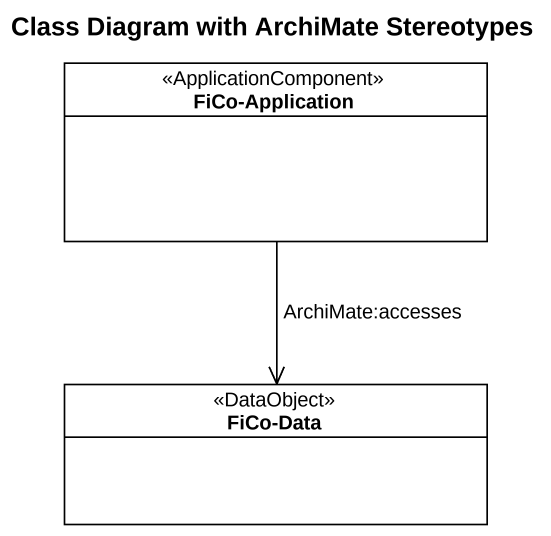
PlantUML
@startuml
title Class Diagram with ArchiMate Stereotypes
hide circle
hide empty members
class "FiCo-Application" as FiCo_Application <<ApplicationComponent>>
class "FiCo-Data" as FiCo_Data <<DataObject>>
FiCo_Application --> FiCo_Data : ArchiMate:accesses
@enduml
